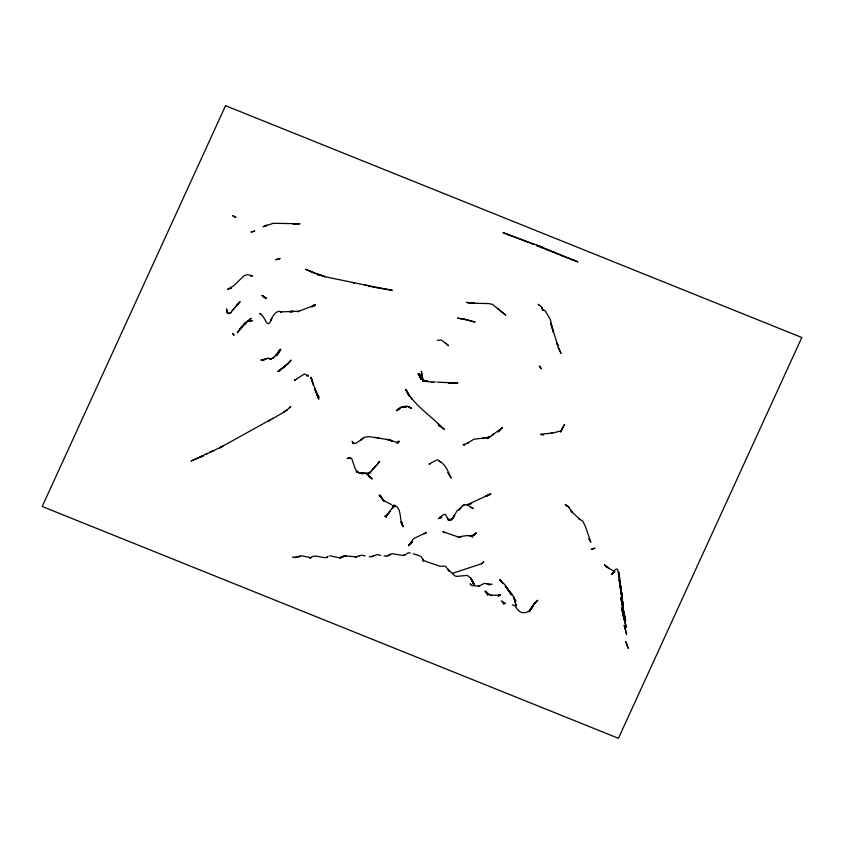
<?xml version="1.0" encoding="UTF-8"?>
<svg xmlns="http://www.w3.org/2000/svg" width="844" height="844" viewBox="0 0 844 844"><rect width="100%" height="100%" fill="white"/><g stroke="black" fill="none" stroke-linecap="round" stroke-linejoin="round"><path stroke-width="1.27" d="M278.235 353.309L279.976 350.017L273.287 357.782L273.931 357.328L269.88 359.344L271.662 358.605L269.647 359.154L271.262 358.774L267.622 358.31L264.035 359.829L265.934 358.9L260.807 359.998L263.423 360.61L262.758 360.399M277.275 355.313L280.725 349.3L277.855 353.056M529.188 611.911L535.212 602.384L530.053 610.486M529.81 610.887L533.999 604.188L537.596 600.327L533.999 604.188L529.895 610.75L534.146 603.966M614.21 572.2L611.731 574.458L615.192 569.647L616.964 568.993L617.734 569.742L620.551 586.569M245.372 322.872L239.432 330.004L245.804 322.387L250.003 319.908L247.44 321.437L251.206 318.336L247.271 321.87M241.5 326.881L239.59 329.698L245.52 322.703L241.785 326.607M278.298 352.476L280.282 349.806M241.637 326.733L237.871 332.03M533.387 605.043L529.156 610.887L525.379 612.67M275.946 356.031L276.558 355.187M278.604 352.064L279.797 350.429L278.531 352.17M561.576 430.714L551.164 433.447L552.409 432.993L540.603 434.28L543.304 435.114M278.372 352.37L279.417 350.967M278.003 352.866L280.134 349.996L279.206 351.209M287.667 364.418L291.064 360.082L284.101 367.372L287.393 363.975L277.94 371.434L281.917 368.659L278.341 371.286L279.765 371.022M392.154 508.067L388.05 514.112L389.822 511.253L385.581 516.328L387.459 514.819L384.98 516.296L385.845 516.18M369.82 472.84L377.848 463.736L372.594 469.412M278.151 352.676L279.079 351.484M237.375 332.673L238.219 331.587M237.755 304.051L236.858 305.148L240.16 301.614L238.24 303.45M279.364 350.977L280.43 349.638M397.967 442.604L399.191 441.074L397.777 442.783M372.246 469.591L372.826 468.895M238.472 331.291L240.994 328.548M612.132 574.025L612.712 573.361M239.39 302.342L231.868 311.098L238.409 303.439M397.672 442.963L398.874 441.612L397.524 442.762M481.523 563.971L483.812 561.84L481.017 563.897L452.342 573.403M369.661 472.84L371.022 471.342L369.735 472.724M289.376 407.937L290.737 406.481L286.369 410.437L287.646 409.699L284.006 411.735L285.251 411.344L268.455 421.135L269.774 420.101L219.64 447.879L222.858 446.202L206.295 454.051L207.213 453.523M473.463 535.613L475.794 533.123L473.621 535.497M498.414 431.653L502.296 427.56L491.757 435.609L493.645 434.006M498.129 431.959L502.296 427.56M394.032 506.516L392.386 508.257L395.235 505.746C401.913 508.827 399.36 520.642 402.767 525.981L401.934 522.816L403.168 526.856L401.048 522.331M476.385 532.849L473.4 535.708M244.739 324.634L246.026 323.315M470.614 507.202L473.347 508.647L468.114 505.334L464.791 504.606L462.428 505.925L458.978 510.019L460.792 507.94L457.026 510.747L452.869 518.058L454.747 514.914L452.458 518.332L454.177 516.486L450.126 520.442L451.962 518.743L449.926 520.009L451.645 519.271L449.863 519.946L451.561 519.45M404.898 555.152L408.243 552.767L410.268 552.989M396.29 410.828L399.613 408.58M398.189 409.161L397.619 409.656L400.457 407.23L406.196 406.491M361.01 439.829L355.472 443.533L352.676 442.594L353.552 443.754L352.138 441.306L353.13 443.016M362.899 438.205L360.726 440.072L364.46 437.213L368.701 436.612L389.422 439.798L387.765 439.397M312.47 306.351L314.348 304.779L311.911 306.762L315.466 304.927L297.563 311.731L298.808 311.309L291.317 311.415M487.674 438.437L493.371 434.259M475.953 533.26L474.085 534.737L470.15 535.961L473.516 535.254M487.526 438.595L490.132 436.559L486.271 438.215L489.837 436.907L482.325 438.521L484.097 437.93M328.158 556.207L326.29 557.641L327.514 557.356M487.178 496.188L490.86 493.835L467.122 504.817L471.669 503.71M411.028 543.42L409.045 544.686L412.526 541.848L408.422 545.72L413.581 538.672L426.378 532.469L424.089 533.819M464.263 504.775L462.428 505.925M250.837 276.484L252.651 275.566L251.628 275.65M399.687 408.538L397.144 410.078L399.866 408.623M370.432 472.134L368.606 473.157L369.82 472.999L366.138 473.22M296.191 379.41L294.377 380.401L304.315 374.04C309.737 375.675 307.606 376.329 308.587 375.918L306.752 375.854M272.739 358.088L273.646 357.603L273.013 357.94M498.635 595.6L500.376 594.672M371.75 556.892L373.291 556.101L369.292 556.818M397.281 409.962L399.993 408.601M386.32 556.449L392.323 553.706L402.356 555.32M392.608 505.967L394.412 505.102L392.228 506.02L395.277 505.809M397.418 409.815L399.223 408.971M498.561 595.632L500.302 594.82L498.498 595.642L500.144 595.073L498.371 595.621L500.07 595.189L490.174 595.168M266.883 225.084L265.079 225.928L273.34 223.291M203.288 456.087L199.522 457.005L202.634 456.235L191.029 461.014L206.664 453.85M489.805 494.204L485.68 496.04M403.084 407.251L407.378 406.175L411.534 408.443L408.791 407.135M404.434 554.814L402.641 555.584L404.054 555.363M231.193 288.237L231.731 288.026M398.579 441.971L396.659 442.773L398.294 442.256L395.963 442.193L388.261 439.524M350.492 457.902L348.625 458.218L350.271 457.585L351.821 458.893L355.377 469.106L357.687 471.965L356.073 471.216L359.312 472.64M348.625 458.218L350.271 457.585M359.196 555.785L361.812 555.246L365.146 555.89M230.929 288.353L227.595 289.26L233.619 285.757L244.138 275.682L247.324 274.669L252.134 275.65M358.911 556.006L355.124 557.114L356.727 556.913L344.742 555.816L339.815 558.295L342.485 556.766L338.718 557.662L329.909 555.806M264.689 226.108L263.106 226.688L266.419 225.897M210.325 451.93L213.88 450.675M373.586 555.816L377.384 554.571L380.707 555.32M272.19 418.36L272.707 418.202M290.347 311.816L292.984 311.71M467.745 535.497L459.526 536.678L461.172 537.122M292.077 311.383L288.996 311.584M404.498 406.46L405.141 406.375L402.145 407.188L406.597 406.998M437.329 340.269L441.444 340.069L448.628 345.66L445.505 343.213M488.528 584.829L491.999 584.322L488.096 584.227L489.52 584.407M289.682 311.52L280.641 311.921L281.442 311.742C275.851 309.737 272.686 316.194 270.734 320.277L271.81 318.315C267.105 331.65 265.396 316.089 260.458 314.052L260.944 314.263L259.403 313.578M293.163 224.42L295.463 224.156M349.754 457.954L347.137 458.514L350.081 458.429M325.784 557.589C320.351 558.011 314.654 553.506 309.864 558.306L311.13 557.726L301.139 555.679L296.371 557.103L300.337 556.629M449.377 383.07L451.097 382.902M296.613 224.019L300.053 223.765L273.551 223.301M435.304 381.857L431.843 382.311L433.183 382.237M448.333 382.754L457.912 382.902L454.895 382.859M404.561 406.46L406.27 406.439M448.291 382.765L450.485 382.733L436.981 382.121M524.525 612.702C518.786 613.208 517.435 608.767 514.46 605.391L512.308 604.937M483.57 438.099L473.906 439.207L467.576 443.142L463.134 444.63L464.791 444.999L463.388 444.63M384.041 555.974L386.236 556.048M386.415 439.481L390.413 440.019L391.764 440.884L388.514 439.566L392.196 441.517M469.76 303.355L466.468 302.279L470.467 303.154L489.151 303.618L492.463 304.42L505.862 315.192L497.443 308.44M448.111 519.83L449.81 519.915L447.816 519.144L449.145 520.157L447.615 518.701L448.881 520.221L447.425 518.079L448.523 520.083L445.4 514.334L443.596 514.671L438.458 518.67L441.528 517.572L439.513 517.256M472.155 303.27L475.045 303.418L470.467 303.154M293.617 557.43L297.077 557.019L295.811 557.599L292.457 557.082M385.117 516.275L386.489 517.266M377.933 437.656L378.777 437.73M431.506 381.994L424.332 381.224L427.676 381.245L424.258 381.087L427.57 381.34L422.57 380.085L418.434 373.839L421.061 379.03L419.194 373.871L420.987 379.378M430.05 464.01L429.026 464.094L436.295 460.18L438.025 459.917L439.597 461.077M359.787 472.957L364.492 473.484M485.975 583.478L484.266 583.457L478.316 586.369L479.55 586.074L472.524 585.704L470.097 583.774L471.121 585.251M377.078 437.635L375.253 437.329M469.412 535.803L467.924 535.56L469.813 535.592L472.84 537.195M367.435 285.462L364.102 284.829L392.249 290.294L375.527 287.551M368.364 286.232L370.527 286.622M372.193 286.949L374.419 287.35M314.991 273.551L305.444 269.257L324.771 276.737L318.494 274.311L325.024 276.726L365.273 285.05M487.874 583.932L486.207 583.605L486.788 583.763M492.242 595.653L490.586 595.273M462.554 318.958L457.532 318.135L467.07 319.728L475.13 322.091L462.554 318.958L464.211 319.327L463.535 319.18M268.223 358.267L269.299 358.552M472.714 583.12L473.948 583.436L472.492 582.265L474.423 584.924L472.26 580.978L474.265 585.208L472.197 580.735L474.18 585.367L470.593 577.961L467.228 575.365L456.372 576.42L454.747 575.756L447.858 569.331L449.472 571.261L445.389 566.229L439.956 566.208L426.325 561.629L423.793 560.458L420.945 556.418L416.862 554.856M457.796 536.847L442.826 531.583L444.915 532.638M416.451 554.74L413.149 553.822M457.543 536.879L459.189 537.375M361.01 473.452L362.572 473.959M353.615 282.772L354.28 282.983L352.634 282.445M528.914 242.661L502.95 232.596L539.232 246.026L563.929 256.302M490.67 595.294L485.047 591.422L488.096 595.052L485.342 591.043L487.674 594.851M309.991 271.198L312.09 272.127M614.917 571.821L606.794 567.02L608.64 567.959L604.504 564.731L606.129 566.788M537.596 245.477L543.452 247.809M554.983 252.578L552.387 251.554M563.117 255.964L561.64 255.394L577.918 261.883L540.867 247.366M536.932 245.214L542.481 247.419M530.011 243.061L533.271 244.327M385.486 516.359L386.299 516.676M507.845 234.432L508.816 234.811M572.38 259.625L574.669 260.532M506.21 233.82L507.181 234.199M536.52 245.625L539.78 246.933M505.661 603.46L501.357 600.875L504.037 604.167L503.551 603.217M360.198 473.136L356.558 471.891C360.188 474.634 365.336 470.868 367.963 474.771L366.602 473.389L372.204 479.033L369.071 476.649M316.616 274.258L319.401 275.524M263.222 296.265L266.398 298.523L261.64 295.474M440.494 426.642L444.524 429.385L438.321 424.11L441.18 426.674C429.364 414.509 414.182 405.215 405.975 389.917L406.935 391.173L405.679 389.485L406.913 391.553M500.777 580.493L499.648 579.902L504.902 584.66L511.527 595.02M438.901 425.682L439.935 426.273L438.342 425.334M391.627 504.606L382.743 500.123L384.569 501.252L379.135 495.365L383.566 500.629M567.221 506.474L565.237 504.469L568.181 506.358L572.306 512.635L571.124 511.137L580.197 519.672L578.942 518.765L582.676 521.033L585.251 526.076L590.863 542.249L588.732 538.641M411.081 408.032L409.045 406.502M390.666 440.072L391.975 441.243M501.209 581.115L500.133 580.113L503.003 583.594M571.894 511.844L572.432 512.361M440.884 462.47L439.091 461.024C445.737 464.105 448.111 471.912 451.097 478.01L447.731 472.513M513.437 597.679L515.916 601.308L512.002 594.092L505.05 586.2M569.436 507.961L568.698 507.022L569.658 508.246M509.217 591.56L506.073 586.485L511.39 594.239M510.652 593.279L508.457 590.41L511.443 594.334M556.449 342.843L557.916 345.671L557.304 343.677L557.578 344.563M511.496 594.429L508.679 590.705M411.64 398.484L412.072 399.075L410.606 397.07M508.035 589.829L510.377 593.1M383.672 500.808L379.874 494.943L383.102 499.838M538.672 304.948L538.24 304.294L541.373 306.657L542.987 310.381L541.637 307.343L542.618 309.242L545.308 311.025L550.277 319.306L553.495 332.388L550.752 323.368L557.916 345.671M418.202 373.966L421.114 378.502M401.164 521.887L402.314 523.913L401.617 522.615M382.459 498.762L383.883 501.178M409.414 396.374L407.114 391.795L409.329 396.216M227.901 313.44L226.804 311.151L227.901 313.44L227.215 312.006M312.111 380.412L316.131 392.354L314.485 388.44M312.217 380.623L310.845 377.774L312.301 381.245L311.067 377.205L313.24 384.906M316.637 393.895L318.789 397.155L315.814 391.542L318.578 397.366L315.635 390.835M407.536 392.587L408.623 394.939M316.922 394.475L318.051 397.25M423.308 560.975L422.527 558.876L423.371 561.144M316.732 393.884L318.758 399.223L315.276 389.548M314.728 388.314L315.983 392.196M421.029 379.083L419.679 374.092L420.839 378.798M621.342 592.931L621.036 591.138L622.376 600.232L619.517 579.237L622.102 596.666L619.749 581.611L621.754 593.701L619.971 585.451M423.182 381.604L421.314 371.128L423.15 381.446M619.749 581.611L621.057 589.439M619.971 581.252L620.804 588.827M225.548 105.7L42.2 506.495L618.452 738.3L801.8 337.505L225.548 105.7M562.051 428.952L560.595 432.086L564.52 424.479L562.051 428.952M279.512 350.756L278.573 352.592L280.577 349.469L279.512 350.756M379.072 461.984L377.701 463.504L379.642 461.362L379.072 461.984M284.871 366.138L283.035 367.762L284.871 366.138M451.962 518.743L450.084 520.305L451.888 518.849M284.713 366.338L282.909 367.826L284.713 366.338M390.244 554.213L388.367 555.7L390.171 554.297M231.235 312.185L229.441 313.493L231.235 312.185M344.605 555.837L342.801 556.734L344.542 555.901M594.798 548.231L591.444 549.286L594.798 548.231M468.103 442.91L467.576 443.142L468.103 442.91M254.624 231.087L251.174 232.005L254.624 231.087M344.468 555.985L342.748 556.692L344.468 555.985M500.218 594.946L498.498 595.642L500.218 594.946M315.16 305.349L311.679 306.604L315.16 305.349M279.923 258.633L275.893 259.688L279.923 258.633M250.573 320.952L248.959 321.248L252.44 320.625L250.573 320.952M281.485 311.731L280.556 311.826L281.379 311.784M292.003 311.447L290.241 311.626L291.961 311.489M499.912 595.41L498.255 595.579L499.912 595.41M346.399 555.658L344.742 555.816L346.399 555.658M454.177 382.722L450.801 382.733L454.177 382.722M281.347 311.805L280.472 311.752L281.347 311.805M427.644 381.266L424.279 381.129L427.602 381.298M427.57 381.34L424.194 381.024L427.528 381.393M427.497 381.456L422.517 380.022L427.497 381.456M293.195 311.52L292.298 311.309L293.195 311.52M424.173 381.013L422.549 380.053L424.11 380.992M263.56 296.603L262.811 296.244L266.271 298.491L263.096 296.223L264.605 297.109L263.56 296.603M234.168 216.497L232.617 215.674L235.877 217.509L234.168 216.497M264.668 297.141L263.033 296.202L264.668 297.141M539.801 366.475L539.242 366.148L541.489 368.828L539.801 366.475M368.163 474.666L366.655 473.495L368.163 474.666M233.988 335.079L232.469 333.443L233.988 335.079M449.43 571.061L447.932 569.299L449.43 571.061M318.789 397.155L315.899 391.88L318.716 397.25M369.925 476.892L368.448 474.94L369.862 476.902M472.091 580.524L470.657 578.203L472.06 580.493M421.145 378.555L418.265 373.924L421.145 378.555M228.08 313.567L227.363 312.354L228.08 313.567M472.028 580.472L470.614 578.024L472.007 580.461M560.933 353.14L558.116 347L560.933 353.14M227.827 312.776L226.477 309.157L227.827 312.776M628.358 648.329L625.721 641.746L628.358 648.329M626.364 627.113L623.895 618.462L626.364 627.113M625.647 620.361L620.741 597.816L625.647 620.361M514.713 600.073L513.648 596.792L516.233 606.024L514.713 600.073M624.634 617.08L623.368 612.238L624.634 617.08M626.586 634.382L624.222 625.351L626.586 634.382M624.581 617.038L623.41 612.438L624.518 616.985M624.465 616.922L623.326 612.048L624.412 616.869M622.461 611.794L621.469 607.279L623.8 618.167L622.461 611.794M622.745 603.049L620.024 582.423L623.22 607.047L619.095 579.448L622.745 603.049M618.726 572.876L618.578 572.021L619.739 578.91L618.726 572.876M623.716 613.62L621.775 600.896L623.716 613.62"/></g></svg>
